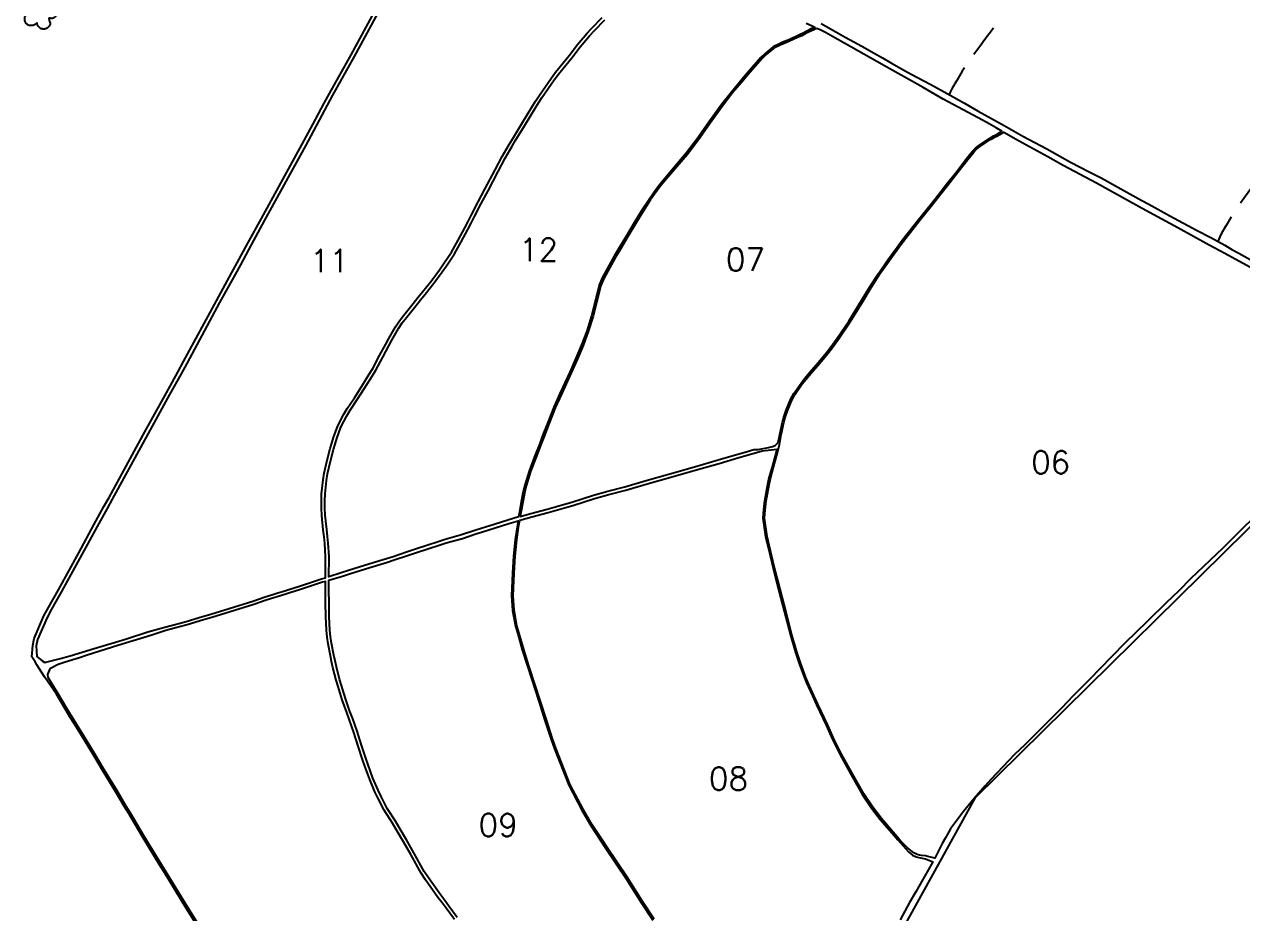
# Model space of a CAD drawing. Extents: x 724956 to 730896, y 7806909 to 7811109.
# Drawn here: x 727298 to 728689, y 7808357 to 7809373 of the extents above; entities that cross this region are included whole.
import ezdxf

# ---------------------------------------------------------------- set-up
doc = ezdxf.new("R2010")
doc.units = 0
doc.header["$MEASUREMENT"] = 0
doc.linetypes.add('CONTINUO', pattern=[0])
doc.linetypes.add('HIDDEN', pattern=[0.375, 0.25, -0.125])
for name, color, linetype in [('0114000131', 1, 'Continuous'), ('0114000131005', 5, 'Continuous'), ('0114000131006', 5, 'Continuous'), ('0114000131007', 5, 'Continuous'), ('0114000131008', 5, 'Continuous'), ('0114000131009', 5, 'Continuous'), ('0114000131010', 5, 'Continuous'), ('0114000131011', 5, 'Continuous'), ('0114000131012', 5, 'Continuous'), ('_SIMBOLO ARVORE', 118, 'Continuous'), ('TEXTO_NUN_TAL', 7, 'Continuous'), ('TG', 7, 'CONTINUO'), ('VARIEDADE', 7, 'HIDDEN')]:
    doc.layers.add(name, color=color, linetype=linetype)
doc.styles.add('Simplex', font='simplex.shx')

# ---------------------------------------------------------------- blocks, each defined once
blk = doc.blocks.new('92C4C93630411DD16ADE60')
at = {"layer": 'TG', "color": 94, "linetype": 'CONTINUO'}
blk.add_polyline3d([(727079.207964, 7809617.410039, 0), (727078.622403, 7809616.878115, 0), (727077.940319, 7809616.272095, 0), (727077.179466, 7809615.7071, 0), (727076.317577, 7809615.471178, 0), (727075.442443, 7809615.376827, 0), (727074.601834, 7809615.409472, 0), (727073.917431, 7809615.557139, 0), (727073.307658, 7809615.800701, 0), (727072.764851, 7809616.123631, 0), (727072.259699, 7809616.506016, 0), (727071.822418, 7809616.937259, 0), (727071.461579, 7809617.403375, 0), (727071.215591, 7809617.846502, 0), (727071.040807, 7809618.329443, 0), (727070.923417, 7809618.871125, 0), (727070.808649, 7809619.589675, 0), (727070.75438, 7809620.330415, 0), (727070.777523, 7809621.037869, 0), (727070.957596, 7809621.560737, 0), (727071.201955, 7809622.011237, 0), (727071.480562, 7809622.405763, 0), (727071.688498, 7809622.765217, 0), (727071.926761, 7809623.098102, 0), (727072.221471, 7809623.41743, 0), (727072.790196, 7809623.788164, 0), (727073.324021, 7809624.132402, 0), (727073.70548, 7809624.424193, 0), (727073.539872, 7809624.545041, 0), (727073.194893, 7809624.630949, 0), (727072.761005, 7809624.725373, 0), (727072.458153, 7809624.905561, 0), (727072.150204, 7809625.155837, 0), (727071.830508, 7809625.494318, 0), (727071.430999, 7809625.994258, 0), (727071.052505, 7809626.57728, 0), (727070.734434, 7809627.220145, 0), (727070.564327, 7809627.880718, 0), (727070.497371, 7809628.568832, 0), (727070.536882, 7809629.275421, 0), (727070.737412, 7809630.051308, 0), (727071.012614, 7809630.782624, 0), (727071.327378, 7809631.415389, 0), (727071.568012, 7809631.748048, 0), (727071.836922, 7809631.984872, 0), (727072.157935, 7809632.182558, 0), (727072.61665, 7809632.516385, 0), (727073.12879, 7809632.835532, 0), (727073.671849, 7809633.107757, 0), (727074.212789, 7809633.242116, 0), (727074.747542, 7809633.309102, 0), (727075.261503, 7809633.320504, 0), (727075.718051, 7809633.298345, 0), (727076.141116, 7809633.236501, 0), (727076.532609, 7809633.139085, 0), (727076.878983, 7809633.027332, 0), (727077.209203, 7809632.875388, 0), (727077.536775, 7809632.674519, 0), (727077.936147, 7809632.237386, 0), (727078.314179, 7809631.867821, 0), (727078.638673, 7809631.691051, 0), (727078.798841, 7809632.196323, 0), (727078.900015, 7809632.871819, 0), (727078.968937, 7809633.569743, 0), (727079.038796, 7809633.87513, 0), (727079.125053, 7809634.107733, 0), (727079.249615, 7809634.320135, 0), (727079.470481, 7809634.678687, 0), (727079.746399, 7809635.036879, 0), (727080.072207, 7809635.361967, 0), (727080.457219, 7809635.544258, 0), (727080.870942, 7809635.685672, 0), (727081.29736, 7809635.811179, 0), (727081.690247, 7809636.003211, 0), (727082.08645, 7809636.186178, 0), (727082.492607, 7809636.341953, 0), (727082.935212, 7809636.423122, 0), (727083.386158, 7809636.462807, 0), (727083.837192, 7809636.464843, 0), (727084.277139, 7809636.441156, 0), (727084.702861, 7809636.381426, 0), (727085.108299, 7809636.283424, 0), (727085.480778, 7809636.137916, 0), (727085.825813, 7809635.954928, 0), (727086.142301, 7809635.737486, 0), (727086.419216, 7809635.503249, 0), (727086.672829, 7809635.229625, 0), (727086.909482, 7809634.908659, 0), (727087.159431, 7809634.504599, 0), (727087.387174, 7809634.058136, 0), (727087.581123, 7809633.582163, 0), (727087.737229, 7809633.15633, 0), (727087.830706, 7809632.676707, 0), (727087.84431, 7809632.10612, 0), (727087.573481, 7809631.169653, 0), (727087.328776, 7809630.246183, 0), (727087.233438, 7809629.476846, 0), (727087.711917, 7809629.341669, 0), (727088.360344, 7809629.388723, 0), (727089.076054, 7809629.504975, 0), (727089.60811, 7809629.445312, 0), (727090.113332, 7809629.327832, 0), (727090.600263, 7809629.138558, 0), (727091.116084, 7809628.795495, 0), (727091.601726, 7809628.403693, 0), (727092.036756, 7809628.000188, 0), (727092.370623, 7809627.816515, 0), (727092.635601, 7809627.549332, 0), (727092.833843, 7809627.0898, 0), (727092.996192, 7809625.951312, 0), (727093.074599, 7809624.686116, 0), (727093.049704, 7809623.468694, 0), (727092.836189, 7809622.778236, 0), (727092.530118, 7809622.255984, 0), (727092.161597, 7809621.847888, 0), (727091.81995, 7809621.425711, 0), (727091.431653, 7809621.065233, 0), (727090.982398, 7809620.768047, 0), (727090.394045, 7809620.535132, 0), (727089.763991, 7809620.369151, 0), (727089.125803, 7809620.272153, 0), (727088.44579, 7809620.454573, 0), (727087.875217, 7809620.553789, 0), (727087.49809, 7809620.415563, 0), (727087.696341, 7809619.41009, 0), (727088.032613, 7809618.215376, 0), (727088.367473, 7809617.03386, 0), (727088.3416, 7809616.430535, 0), (727088.200363, 7809615.97337, 0), (727087.969244, 7809615.592888, 0), (727087.68391, 7809615.104544, 0), (727087.35202, 7809614.640231, 0), (727086.99142, 7809614.21677, 0), (727086.661346, 7809613.875292, 0), (727086.307205, 7809613.590085, 0), (727085.915795, 7809613.359745, 0), (727085.433211, 7809613.18167, 0), (727084.917487, 7809613.056549, 0), (727084.385953, 7809612.983873, 0), (727083.861018, 7809612.974114, 0), (727083.35112, 7809613.007549, 0), (727082.869778, 7809613.075436, 0), (727082.475414, 7809613.121535, 0), (727082.102965, 7809613.22022, 0), (727081.732271, 7809613.398368, 0), (727081.287548, 7809613.772136, 0), (727080.845978, 7809614.212164, 0), (727080.429119, 7809614.678372, 0), (727080.07745, 7809615.041628, 0), (727079.779416, 7809615.417689, 0), (727079.542385, 7809615.833259, 0), (727079.449911, 7809616.466542, 0), (727079.376033, 7809617.079124, 0), (727079.270974, 7809617.584086, 0)], dxfattribs=at)

msp = doc.modelspace()

# ---------------------------------------------------------------- linework, layer by layer
at = {"layer": '0114000131', "flags": 128}
for points in [[(727514.2, 7808312.6), (727483, 7808362.4), (727458.3, 7808402.9), (727453.4, 7808410.8), (727432.8, 7808444.6), (727417.3, 7808470.3), (727412.3, 7808478.7), (727402.1, 7808495.6), (727387.4, 7808519.9), (727377.3, 7808536.7), (727366.6, 7808554.3), (727355.7, 7808572.2), (727350.2, 7808581.1), (727344.7, 7808590), (727339.7, 7808598.5), (727334.6, 7808606.9), (727320.9, 7808626.8), (727314.8, 7808636.5), (727312.3, 7808640.6), (727310.3, 7808643.9), (727306.7, 7808649.8), (727307.6, 7808662.6), (727309.1, 7808670.6), (727320.3, 7808696.5), (727325.6, 7808706.2), (727337, 7808726.3), (727360.3, 7808768.7), (727377.6, 7808800.7), (727389, 7808821.4), (727394.8, 7808832), (727435.9, 7808906.9), (727460.4, 7808951.7), (727473.5, 7808975.4), (727480, 7808987.3), (727517.5, 7809056.9), (727535.3, 7809089.1), (727541.3, 7809100.1), (727553.4, 7809122.6), (727569, 7809151.1), (727615.7, 7809236), (727627.6, 7809258.3), (727634.1, 7809270.5), (727640.6, 7809282.7), (727646.7, 7809293.9), (727671.4, 7809338.3), (727700.8, 7809392.3)], [(728901.1, 7808997.4), (728384.5, 7808487.9), (727927.3, 7807660.4)]]:
    msp.add_lwpolyline(points, dxfattribs=at)
at = {"layer": '0114000131005', "flags": 128}
msp.add_lwpolyline([(728208.9, 7809373.8), (728214, 7809371), (728225.6, 7809364.3), (728236.3, 7809358.4), (728246.1, 7809353), (728255.4, 7809347.9), (728269.2, 7809340.1), (728278.7, 7809334.7), (728289.1, 7809328.6), (728304.2, 7809320.2), (728311.7, 7809316.1), (728334.2, 7809304.2), (728349.2, 7809296), (728372.5, 7809283), (728388.4, 7809273.8), (728417.9, 7809257.2), (728439.3, 7809245.2), (728466.8, 7809230.6), (728493.9, 7809215.3), (728514.9, 7809204.5), (728528.7, 7809197.3), (728551.3, 7809185), (728575.3, 7809171.7), (728583.3, 7809167.3), (728607.4, 7809154.1), (728637.8, 7809137.6), (728654, 7809129.1), (728670.2, 7809120.3), (728678.3, 7809115.7), (728686.3, 7809111.3), (728701.9, 7809102.7)], dxfattribs=at)
at = {"layer": '0114000131006', "flags": 128}
msp.add_lwpolyline([(728703.3, 7808809.1), (728688.7, 7808794.8), (728667.8, 7808774.1), (728652.9, 7808759.7), (728631.4, 7808739.1), (728617.4, 7808725.1), (728603, 7808711.5), (728581.6, 7808690.5), (728568, 7808677.1), (728556.8, 7808666), (728540.4, 7808649.2), (728515.3, 7808623.9), (728496.6, 7808604.5), (728483.9, 7808591.5), (728471.8, 7808579.3), (728459.6, 7808567.1), (728447.6, 7808555.1), (728441.6, 7808549.2), (728429.9, 7808537.8), (728402.7, 7808509.2), (728396.3, 7808502.1), (728383.6, 7808487.7), (728371.3, 7808472.6), (728366.9, 7808466.7), (728356.7, 7808452.9), (728350.8, 7808442.8), (728347.1, 7808436.2), (728343.6, 7808429.5), (728338.6, 7808419.4), (728330.7, 7808421.4), (728328.2, 7808421.9), (728323.4, 7808422.6), (728321.1, 7808423), (728318.4, 7808423.7), (728314.7, 7808425.4), (728310.8, 7808428.5), (728307.1, 7808431.5), (728302.2, 7808436.4), (728297.8, 7808441.3), (728293.4, 7808446.5), (728277.6, 7808464.8), (728267.7, 7808477.6), (728257.7, 7808492.9), (728244.6, 7808515.7), (728232, 7808538.3), (728223.3, 7808556), (728215.9, 7808572.3), (728205, 7808595.6), (728200.2, 7808605.6), (728193.6, 7808620.6), (728191.3, 7808626.1), (728185.1, 7808642.8), (728180.9, 7808655.2), (728175.4, 7808674.9), (728168.2, 7808702.3), (728164.4, 7808716.7), (728159.1, 7808737.4), (728155.6, 7808751.3), (728152, 7808766), (728147, 7808787.3), (728143.9, 7808808.2), (728144.3, 7808813.3), (728145.6, 7808825.2), (728146.5, 7808831.7), (728149.3, 7808846.3), (728150.8, 7808853.8), (728154.3, 7808866.4), (728158.2, 7808880.4), (728161.2, 7808892.3), (728163.1, 7808903.7), (728166.2, 7808917.7), (728168.1, 7808924.5), (728170.3, 7808931.1), (728175.8, 7808943.9), (728179, 7808949.9), (728187.2, 7808961.7), (728191.6, 7808967.4), (728196.9, 7808973.6), (728207.1, 7808985.7), (728216.3, 7808996.6), (728220.4, 7809002), (728228.6, 7809013), (728242, 7809032.8), (728256.4, 7809056.2), (728266, 7809072.1), (728275.9, 7809087.6), (728286.4, 7809102.7), (728297, 7809117.3), (728302.8, 7809125), (728321.6, 7809149), (728334.5, 7809165.1), (728347.1, 7809181.1), (728353.1, 7809188.7), (728365, 7809203.8), (728376.4, 7809218.5), (728383.2, 7809226.8), (728386.5, 7809230.1), (728389.7, 7809232.9), (728402.4, 7809241.5), (728403.8, 7809242), (728406.7, 7809244), (728409.7, 7809245.3), (728413, 7809247.1), (728417.7, 7809249.6), (728434.3, 7809240.3), (728467.7, 7809221.9), (728485.5, 7809212.1), (728523.3, 7809191.6), (728561.2, 7809170.7), (728579.8, 7809160.5), (728616.5, 7809140.6), (728652.3, 7809121), (728670.1, 7809111.2), (728723.9, 7809081.9)], dxfattribs=at)
at = {"layer": '0114000131007', "linetype": 'CONTINUO', "flags": 128}
msp.add_lwpolyline([(728204, 7809368.4), (728194.4, 7809364.2), (728191.8, 7809362.8), (728189.7, 7809361.7), (728186.6, 7809360), (728181.7, 7809357.8), (728171.7, 7809353.4), (728166.4, 7809351.2), (728161.9, 7809349.2), (728154.8, 7809345.7), (728145.9, 7809338.5), (728141.2, 7809333.8), (728136.1, 7809328), (728125.4, 7809315.6), (728119.9, 7809309), (728107.6, 7809294.5), (728096.6, 7809280.7), (728083.7, 7809262.7), (728068.6, 7809240.9), (728056.1, 7809224.3), (728041.4, 7809207.5), (728025.7, 7809188.7), (728021.2, 7809182.8), (728013.5, 7809171.8), (728005.1, 7809158.7), (727996.5, 7809145), (727987.7, 7809130.3), (727978.5, 7809114.8), (727973.8, 7809106.8), (727960.2, 7809082.5), (727956.9, 7809074.3), (727948, 7809039.2), (727942.6, 7809021.7), (727936.6, 7809005.7), (727930.1, 7808990.6), (727923.1, 7808974.3), (727911.9, 7808950.2), (727904.9, 7808934.5), (727897.9, 7808916.9), (727891.7, 7808900.9), (727888.8, 7808893.1), (727882.6, 7808877.1), (727876.7, 7808861.5), (727871.7, 7808845.3), (727869.7, 7808836.8), (727868, 7808828.6), (727865.3, 7808812.8), (727864.9, 7808810.1), (727877, 7808813.7), (727895.7, 7808818.7), (727914.4, 7808823.9), (727923.7, 7808826.6), (727948.6, 7808834.4), (727964.9, 7808839.3), (727984.3, 7808844.2), (727992.1, 7808846.4), (728011.5, 7808852.2), (728033.2, 7808858.2), (728050.5, 7808863.3), (728070.5, 7808869), (728090.9, 7808874.8), (728113.4, 7808881.5), (728123.2, 7808884.3), (728131.7, 7808886.6), (728136.6, 7808886.8), (728148.5, 7808889.2), (728153, 7808890.4), (728156.3, 7808891.5), (728159.8, 7808894.6), (728161.4, 7808904), (728164.5, 7808918.1), (728166.4, 7808925), (728168.6, 7808931.7), (728174.2, 7808944.6), (728177.5, 7808950.8), (728185.8, 7808962.7), (728190.2, 7808968.5), (728195.5, 7808974.7), (728205.8, 7808986.8), (728215, 7808997.7), (728219, 7809003), (728227.2, 7809014), (728240.5, 7809033.7), (728254.9, 7809057.1), (728264.5, 7809073), (728274.5, 7809088.6), (728285, 7809103.7), (728295.7, 7809118.3), (728301.4, 7809126), (728320.2, 7809150), (728333.2, 7809166.2), (728345.8, 7809182.2), (728351.8, 7809189.8), (728363.7, 7809204.9), (728375, 7809219.6), (728381.9, 7809227.9), (728385.3, 7809231.4), (728388.6, 7809234.2), (728401.7, 7809243), (728403.2, 7809243.6), (728405.8, 7809245.5), (728408.9, 7809246.8), (728415.3, 7809250.9), (728408.8, 7809254.5), (728400.6, 7809259.1), (728393, 7809263.5), (728376.7, 7809272.2), (728348.1, 7809287.6), (728325.3, 7809300.6), (728313.2, 7809307.5), (728287.2, 7809322.1), (728221.7, 7809359.2), (728213.9, 7809363.5), (728207.6, 7809366.6)], close=True, dxfattribs=at)
at = {"layer": '0114000131008', "flags": 128}
msp.add_lwpolyline([(728017.9, 7808349.5), (728004.5, 7808369.7), (727987.1, 7808397.5), (727964.1, 7808431.6), (727958.3, 7808440.2), (727947.1, 7808457.7), (727936.8, 7808475.3), (727921.9, 7808503.4), (727905.5, 7808545.1), (727901.8, 7808555.9), (727894.8, 7808577.6), (727888, 7808598.6), (727874.8, 7808639.5), (727868.9, 7808658), (727863.6, 7808676.3), (727861.1, 7808685.3), (727857.8, 7808702.9), (727856.7, 7808719.6), (727857.7, 7808745.4), (727859.1, 7808764.7), (727861, 7808783.6), (727863.3, 7808800.2), (727864.2, 7808805.8), (727878.1, 7808809.9), (727896.7, 7808814.8), (727915.5, 7808820.1), (727924.8, 7808822.7), (727949.8, 7808830.6), (727965.9, 7808835.4), (727985.4, 7808840.3), (727993.3, 7808842.6), (728012.6, 7808848.4), (728034.3, 7808854.3), (728051.6, 7808859.5), (728071.6, 7808865.2), (728092, 7808870.9), (728114.5, 7808877.6), (728124.3, 7808880.4), (728141.2, 7808885.1), (728151.7, 7808886.5), (728158.1, 7808887.1), (728156.5, 7808880.9), (728152.6, 7808866.9), (728149.1, 7808854.2), (728147.6, 7808846.6), (728144.8, 7808832), (728143.8, 7808825.4), (728142.5, 7808813.5), (728142.2, 7808808.2), (728145.3, 7808786.9), (728150.3, 7808765.6), (728154, 7808750.9), (728157.4, 7808737), (728162.8, 7808716.3), (728166.5, 7808701.9), (728173.8, 7808674.4), (728179.3, 7808654.7), (728183.5, 7808642.2), (728189.7, 7808625.5), (728192, 7808619.9), (728198.7, 7808604.9), (728203.4, 7808594.8), (728214.3, 7808571.6), (728221.7, 7808555.2), (728230.5, 7808537.5), (728243.1, 7808514.8), (728256.2, 7808492), (728266.3, 7808476.6), (728276.3, 7808463.7), (728292.1, 7808445.3), (728296.5, 7808440.2), (728305.4, 7808430.2), (728308.7, 7808426.8), (728313.1, 7808422.8), (728317.4, 7808420.9), (728320.4, 7808420), (728328.1, 7808418.6), (728336.5, 7808415.3), (728329.8, 7808403.9), (728320.5, 7808387.1), (728316.9, 7808381), (728309.9, 7808368.7), (728299.1, 7808349)], dxfattribs=at)
at = {"layer": '0114000131009'}
msp.add_lwpolyline([(727792.9, 7808351.7), (727783.3, 7808364.6), (727778.6, 7808370.9), (727774, 7808377), (727760, 7808396.9), (727755.2, 7808404.2), (727743.1, 7808425.6), (727735, 7808440.2), (727726.5, 7808454.4), (727722.1, 7808461.6), (727712.9, 7808476.2), (727705.7, 7808490.1), (727702.4, 7808497.1), (727696.5, 7808511), (727691, 7808526.1), (727688.4, 7808533.6), (727683.5, 7808548.8), (727678.5, 7808564.5), (727673, 7808579.8), (727670.2, 7808587.3), (727665, 7808601.9), (727660.5, 7808616.7), (727658.3, 7808624.1), (727654.7, 7808638.3), (727653.1, 7808645.1), (727651.8, 7808651.6), (727649.2, 7808665.4), (727648, 7808672.8), (727647.3, 7808680.3), (727646.6, 7808695.8), (727646.4, 7808711.6), (727646.2, 7808725.7), (727646.2, 7808737.2), (727661.5, 7808741.9), (727669.7, 7808744.5), (727688, 7808750.2), (727696.7, 7808752.9), (727713.2, 7808757.9), (727720.7, 7808760.5), (727735.9, 7808765.6), (727744, 7808768.2), (727761.5, 7808774), (727771, 7808777.1), (727780.3, 7808780), (727799, 7808785.1), (727814.1, 7808790.2), (727821.6, 7808792.7), (727836.1, 7808797.3), (727851.9, 7808802.1), (727862.3, 7808805.2), (727861.5, 7808800.5), (727859.2, 7808783.8), (727857.3, 7808764.9), (727855.9, 7808745.5), (727854.9, 7808719.5), (727856, 7808702.7), (727859.3, 7808684.9), (727861.9, 7808675.8), (727867.2, 7808657.5), (727873.1, 7808638.9), (727886.3, 7808598), (727893.1, 7808577), (727900.1, 7808555.3), (727903.8, 7808544.5), (727920.3, 7808502.7), (727935.2, 7808474.4), (727945.5, 7808456.8), (727956.8, 7808439.2), (727962.6, 7808430.6), (727985.6, 7808396.5), (728003, 7808368.7), (728016.4, 7808348.4)], dxfattribs=at)
at = {"layer": '0114000131010'}
msp.add_lwpolyline([(727789.7, 7808349.2), (727780.1, 7808362.2), (727775.4, 7808368.5), (727770.8, 7808374.6), (727756.7, 7808394.7), (727751.7, 7808402.1), (727739.6, 7808423.7), (727731.5, 7808438.2), (727723.1, 7808452.3), (727718.7, 7808459.5), (727709.4, 7808474.2), (727702.1, 7808488.3), (727698.8, 7808495.4), (727692.8, 7808509.5), (727687.2, 7808524.7), (727684.6, 7808532.4), (727679.7, 7808547.6), (727674.7, 7808563.2), (727669.3, 7808578.4), (727666.5, 7808586), (727661.2, 7808600.6), (727656.6, 7808615.6), (727654.4, 7808623.1), (727650.8, 7808637.4), (727649.2, 7808644.2), (727647.8, 7808650.8), (727645.3, 7808664.7), (727644.1, 7808672.3), (727643.3, 7808680.1), (727642.6, 7808695.7), (727642.4, 7808711.6), (727642.2, 7808725.7), (727642.2, 7808735.9), (727639, 7808734.9), (727613.7, 7808726.8), (727601.4, 7808722.9), (727596.8, 7808721.4), (727588, 7808718.5), (727583.1, 7808717.1), (727574.4, 7808714.4), (727560.3, 7808709.6), (727533.2, 7808701.3), (727512.4, 7808694.7), (727502.7, 7808691.8), (727484, 7808686.2), (727475.5, 7808684.1), (727459.6, 7808679.6), (727443.6, 7808674.6), (727405, 7808662.6), (727369.7, 7808651.4), (727361, 7808648.6), (727344.7, 7808643.4), (727336.8, 7808640.8), (727327, 7808635.9), (727324.6, 7808629.6), (727324.7, 7808626.3), (727328.3, 7808620.6), (727336.2, 7808607.9), (727346.3, 7808591), (727357.3, 7808573.2), (727368.2, 7808555.2), (727378.8, 7808537.7), (727389, 7808520.8), (727403.6, 7808496.6), (727413.8, 7808479.7), (727418.8, 7808471.2), (727434.3, 7808445.5), (727454.9, 7808411.7), (727459.8, 7808403.9), (727484.5, 7808363.3), (727515.7, 7808313.5)], dxfattribs=at)
at = {"layer": '0114000131011', "flags": 128}
msp.add_lwpolyline([(727704.5, 7809390.4), (727675.1, 7809336.3), (727650.4, 7809291.9), (727644.2, 7809280.7), (727619.4, 7809234), (727572.7, 7809149.1), (727557.1, 7809120.7), (727544.9, 7809098.1), (727538.9, 7809087.1), (727521.2, 7809054.9), (727483.7, 7808985.3), (727477.1, 7808973.4), (727464.1, 7808949.7), (727439.5, 7808904.9), (727398.4, 7808830), (727392.6, 7808819.4), (727381.2, 7808798.7), (727363.9, 7808766.7), (727340.6, 7808724.3), (727329.2, 7808704.2), (727324.1, 7808694.7), (727313.1, 7808669.4), (727311.7, 7808662.3), (727312.3, 7808650), (727318.4, 7808644.9), (727321.6, 7808643.1), (727322.6, 7808643.4), (727339.5, 7808647.6), (727350.5, 7808650.7), (727377.7, 7808659.1), (727402.3, 7808666.6), (727414.6, 7808670.4), (727439.2, 7808678.2), (727458.5, 7808683.4), (727474.5, 7808687.9), (727482.9, 7808690.1), (727501.6, 7808695.6), (727511.2, 7808698.6), (727532, 7808705.1), (727559.1, 7808713.5), (727573.1, 7808718.2), (727582, 7808720.9), (727586.8, 7808722.3), (727595.6, 7808725.2), (727600.2, 7808726.7), (727612.5, 7808730.6), (727637.8, 7808738.7), (727642.2, 7808740.1), (727642.1, 7808745.9), (727642.3, 7808758.9), (727642.3, 7808764.2), (727641.4, 7808779.2), (727640.6, 7808786.9), (727639.6, 7808794.9), (727638, 7808811.3), (727637.6, 7808819.8), (727637.5, 7808828.1), (727637.8, 7808836.2), (727639.4, 7808852), (727640.8, 7808859.9), (727644.1, 7808874.5), (727647.6, 7808887.8), (727649.4, 7808894.1), (727651.4, 7808900.6), (727656.2, 7808914), (727663.2, 7808927.3), (727667.1, 7808933.7), (727675.3, 7808946), (727683.6, 7808959.2), (727692, 7808972.9), (727696.2, 7808979.6), (727704.1, 7808994.2), (727711.2, 7809007.3), (727714.6, 7809013.6), (727722.3, 7809027.1), (727726.8, 7809033.8), (727731.8, 7809040.4), (727742.3, 7809053.7), (727747.9, 7809060.5), (727753.2, 7809067), (727763, 7809079.4), (727772.4, 7809092.4), (727777.1, 7809099.1), (727786.2, 7809112.6), (727793.7, 7809126.1), (727801.4, 7809140.4), (727805.3, 7809147.6), (727809.1, 7809155.1), (727816.7, 7809170.1), (727824.5, 7809184.4), (727836, 7809206.7), (727844.2, 7809221.9), (727852, 7809235.6), (727855.8, 7809241.8), (727866.4, 7809259), (727874, 7809271.5), (727882.3, 7809285.2), (727886.7, 7809292.1), (727900.4, 7809312), (727905.3, 7809318.5), (727910.5, 7809324.8), (727920.6, 7809337.3), (727930.2, 7809349.8), (727941.1, 7809362.4), (727946.8, 7809368.6), (727958.5, 7809380.9)], dxfattribs=at)
at = {"layer": '0114000131012', "flags": 128}
msp.add_lwpolyline([(728191.7, 7809374.4), (728197.6, 7809371.6), (728201.7, 7809369.6), (728199.2, 7809368.4), (728197.7, 7809368.1), (728194.1, 7809366.1), (728192.5, 7809365.2), (728191, 7809364.4), (728188.8, 7809363.3), (728185.7, 7809361.6), (728181, 7809359.5), (728171, 7809355.1), (728165.7, 7809352.9), (728161.2, 7809350.8), (728153.8, 7809347.2), (728144.7, 7809339.8), (728139.9, 7809335), (728134.7, 7809329.2), (728124, 7809316.8), (728118.5, 7809310.2), (728106.2, 7809295.6), (728095.1, 7809281.7), (728082.2, 7809263.8), (728067.1, 7809242), (728054.6, 7809225.5), (728040, 7809208.6), (728024.3, 7809189.9), (728019.8, 7809183.9), (728012, 7809172.8), (728003.5, 7809159.7), (727995, 7809145.9), (727986.1, 7809131.2), (727976.9, 7809115.7), (727972.3, 7809107.7), (727958.6, 7809083.2), (727955.2, 7809074.8), (727946.3, 7809039.7), (727940.9, 7809022.3), (727934.9, 7809006.3), (727928.5, 7808991.3), (727921.5, 7808975.1), (727910.2, 7808950.9), (727903.3, 7808935.2), (727896.2, 7808917.6), (727890, 7808901.5), (727887.1, 7808893.7), (727880.9, 7808877.7), (727875, 7808862.1), (727870, 7808845.8), (727867.9, 7808837.2), (727866.2, 7808828.9), (727863.5, 7808813.1), (727863, 7808809.6), (727850.7, 7808805.9), (727835, 7808801.1), (727820.3, 7808796.5), (727812.9, 7808794), (727797.8, 7808789), (727779.2, 7808783.8), (727769.7, 7808780.9), (727760.3, 7808777.8), (727742.8, 7808772), (727734.7, 7808769.4), (727719.4, 7808764.2), (727712, 7808761.7), (727695.5, 7808756.7), (727686.8, 7808754.1), (727668.5, 7808748.3), (727660.3, 7808745.8), (727646.1, 7808741.3), (727646.1, 7808745.9), (727646.3, 7808758.8), (727646.3, 7808764.3), (727645.4, 7808779.5), (727644.6, 7808787.3), (727643.6, 7808795.3), (727642, 7808811.6), (727641.6, 7808819.9), (727641.5, 7808828), (727641.8, 7808835.9), (727643.4, 7808851.5), (727644.7, 7808859.1), (727648, 7808873.5), (727651.5, 7808886.7), (727653.2, 7808892.9), (727655.2, 7808899.3), (727659.8, 7808912.4), (727666.7, 7808925.3), (727670.4, 7808931.6), (727678.6, 7808943.8), (727687, 7808957.1), (727695.4, 7808970.8), (727699.6, 7808977.6), (727707.7, 7808992.3), (727714.7, 7809005.4), (727718.1, 7809011.7), (727725.7, 7809025), (727730, 7809031.5), (727734.9, 7809037.9), (727745.5, 7809051.2), (727751, 7809058), (727756.3, 7809064.5), (727766.2, 7809077), (727775.7, 7809090.1), (727780.4, 7809096.8), (727789.6, 7809110.5), (727797.2, 7809124.1), (727804.9, 7809138.5), (727808.8, 7809145.8), (727812.6, 7809153.3), (727820.3, 7809168.2), (727828, 7809182.5), (727839.5, 7809204.9), (727847.7, 7809219.9), (727855.5, 7809233.6), (727859.2, 7809239.8), (727869.8, 7809256.9), (727877.5, 7809269.4), (727885.7, 7809283.1), (727890, 7809289.9), (727903.7, 7809309.6), (727908.5, 7809316), (727913.6, 7809322.3), (727923.7, 7809334.8), (727933.3, 7809347.3), (727944.1, 7809359.7), (727949.8, 7809365.9), (727961.5, 7809378.2)], dxfattribs=at)
at = {"layer": 'VARIEDADE', "color": 7, "ltscale": 150, "flags": 128}
for points in [[(728618.9, 7809762.6), (728618.1, 7809760.2), (728617, 7809757.1), (728615.3, 7809752.2), (728605.3, 7809721.7), (728599.2, 7809703.9), (728596, 7809694.7), (728588.7, 7809676.4), (728584.8, 7809667.4), (728576.4, 7809649.7), (728566.7, 7809631.1), (728557.8, 7809614.1), (728548.8, 7809597), (728534, 7809569.8), (728528.9, 7809560.5), (728517.2, 7809540.4), (728501.1, 7809513.6), (728476.7, 7809473.8), (728463.2, 7809452.1), (728444.8, 7809423.4), (728433.3, 7809406.4), (728410.5, 7809375.2), (728395.9, 7809355.5), (728391.1, 7809349.1), (728382.1, 7809336.8), (728377.9, 7809330.9), (728370.1, 7809319.4), (728363.7, 7809308.8), (728361, 7809304.5), (728360.3, 7809303), (728358.6, 7809300), (728356.4, 7809295.6), (728355.1, 7809292.7)], [(728924.9, 7809591.7), (728924.8, 7809591.4), (728923.1, 7809586.5), (728913.1, 7809556), (728907, 7809538.2), (728903.9, 7809529), (728896.5, 7809510.7), (728892.6, 7809501.7), (728884.2, 7809484), (728874.5, 7809465.4), (728865.6, 7809448.3), (728856.6, 7809431.2), (728841.9, 7809404.1), (728836.7, 7809394.7), (728825, 7809374.7), (728808.9, 7809347.9), (728784.5, 7809308.1), (728771, 7809286.4), (728752.7, 7809257.7), (728741.1, 7809240.6), (728718.4, 7809209.4), (728703.7, 7809189.8), (728698.9, 7809183.3), (728689.9, 7809171.1), (728685.7, 7809165.2), (728677.9, 7809153.7), (728671.5, 7809143), (728668.9, 7809138.7), (728668.1, 7809137.2), (728666.4, 7809134.3), (728664.3, 7809129.9), (728662, 7809124.7)]]:
    msp.add_lwpolyline(points, dxfattribs=at)

# ---------------------------------------------------------------- block references
at = {"layer": '_SIMBOLO ARVORE', "xscale": 1.649943998678652, "yscale": 1.649943998678652, "zscale": 1.649943998678652}
msp.add_blockref('92C4C93630411DD16ADE60', (-472327.6, -5076056.5), dxfattribs=at)

# ---------------------------------------------------------------- texts
at = {"layer": 'TEXTO_NUN_TAL', "color": 7, "linetype": 'ByBlock', "style": 'Simplex'}
for s, p in [('12', (727863.4, 7809102.3)), ('11', (727624.5, 7809089.6)), ('07', (728100, 7809091.1)), ('06', (728448.8, 7808859.1)), ('08', (728080.6, 7808497.3)), ('09', (727817.3, 7808444.3))]:
    msp.add_text(s, height=26, dxfattribs=at).set_placement(p)

doc.saveas('drawing.dxf')
